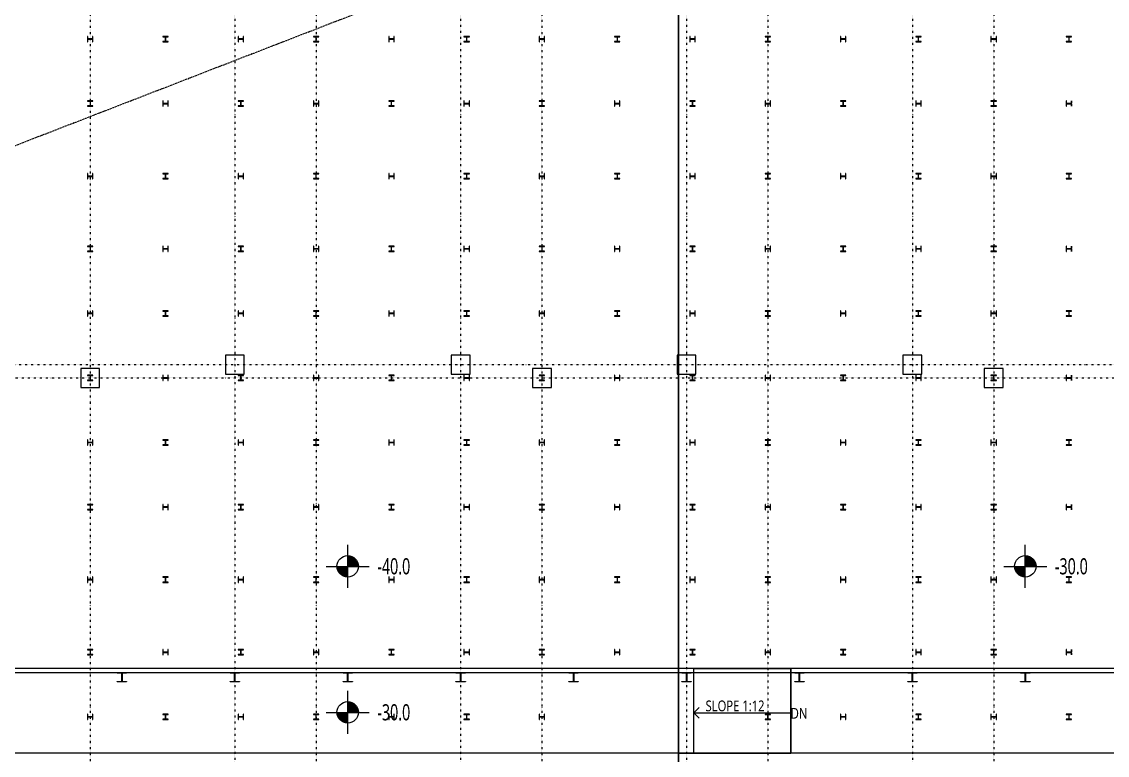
# Model space of a CAD drawing. Extents: x -168053 to 290600, y -560063 to 131745.
# Drawn here: x 65851 to 106225, y 15970 to 43245 of the extents above; entities that cross this region are included whole.
import ezdxf

# ---------------------------------------------------------------- set-up
doc = ezdxf.new("R2010")
doc.units = 0
doc.header["$LTSCALE"] = 250
for name, pattern in [('H12PL1$0$HIDDEN', [0.4, 0.3, -0.1]), ('H12PL1$0$JJP_三點線', [0.9, 0.3, -0.15, 0, -0.15, 0, -0.15, 0, -0.15]), ('H12PL25$0$JJP_三點線', [0.9, 0.3, -0.15, 0, -0.15, 0, -0.15, 0, -0.15])]:
    doc.linetypes.add(name, pattern=pattern)
for name, color, linetype in [('H12PL1$0$A-LABEL-HIGH.200K', 252, 'Continuous'), ('H12PL1$0$A-OBJE-2D', 252, 'Continuous'), ('H12PL1$0$A-OBJE-2D.200K', 252, 'Continuous'), ('H12PL1$0$A-WALL-IN.200K', 252, 'Continuous'), ('H12PL1$0$Hattch', 252, 'Continuous'), ('H12PL1$0$S-COL', 252, 'Continuous'), ('H12PL1$0$S-COL.200K', 252, 'Continuous'), ('H12PL1$0$S-FNDN', 252, 'Continuous'), ('H12PL1$0$S-GRID', 252, 'Continuous'), ('H12PL1$0$S-SLAB-SHOW.200K', 252, 'Continuous'), ('H12PL25$0$S-COL', 252, 'Continuous'), ('H12PL25$0$S-GRID', 252, 'Continuous')]:
    doc.layers.add(name, color=color, linetype=linetype)
doc.styles.add('H12PL1$0$Standard', font='', dxfattribs={"width": 0.8})
doc.styles.get('H12PL1$0$Standard').set_extended_font_data('Microsoft JhengHei')

# ---------------------------------------------------------------- blocks, each defined once
blk = doc.blocks.new('H12PL25')
at = {"layer": 'H12PL25$0$S-COL', "lineweight": 0, "flags": 128}
for points in [[(68500, 42700), (68488, 42700), (68488, 42617, -0.41421356), (68475, 42604), (68325, 42604, -0.41421356), (68312, 42617), (68312, 42700), (68300, 42700), (68300, 42500), (68312, 42500), (68312, 42583, -0.41421356), (68325, 42596), (68475, 42596, -0.41421356), (68488, 42583), (68488, 42500), (68500, 42500)], [(71300, 42500), (71300, 42512), (71217, 42512, -0.41421356), (71204, 42525), (71204, 42675, -0.41421356), (71217, 42688), (71300, 42688), (71300, 42700), (71100, 42700), (71100, 42688), (71183, 42688, -0.41421356), (71196, 42675), (71196, 42525, -0.41421356), (71183, 42512), (71100, 42512), (71100, 42500)], [(74100, 42700), (74088, 42700), (74088, 42617, -0.41421356), (74075, 42604), (73925, 42604, -0.41421356), (73912, 42617), (73912, 42700), (73900, 42700), (73900, 42500), (73912, 42500), (73912, 42583, -0.41421356), (73925, 42596), (74075, 42596, -0.41421356), (74088, 42583), (74088, 42500), (74100, 42500)], [(76900, 42500), (76900, 42512), (76817, 42512, -0.41421356), (76804, 42525), (76804, 42675, -0.41421356), (76817, 42688), (76900, 42688), (76900, 42700), (76700, 42700), (76700, 42688), (76783, 42688, -0.41421356), (76796, 42675), (76796, 42525, -0.41421356), (76783, 42512), (76700, 42512), (76700, 42500)], [(79700, 42700), (79688, 42700), (79688, 42617, -0.41421356), (79675, 42604), (79525, 42604, -0.41421356), (79512, 42617), (79512, 42700), (79500, 42700), (79500, 42500), (79512, 42500), (79512, 42583, -0.41421356), (79525, 42596), (79675, 42596, -0.41421356), (79688, 42583), (79688, 42500), (79700, 42500)], [(82500, 42500), (82500, 42512), (82417, 42512, -0.41421356), (82404, 42525), (82404, 42675, -0.41421356), (82417, 42688), (82500, 42688), (82500, 42700), (82300, 42700), (82300, 42688), (82383, 42688, -0.41421356), (82396, 42675), (82396, 42525, -0.41421356), (82383, 42512), (82300, 42512), (82300, 42500)], [(85300, 42700), (85288, 42700), (85288, 42617, -0.41421356), (85275, 42604), (85125, 42604, -0.41421356), (85112, 42617), (85112, 42700), (85100, 42700), (85100, 42500), (85112, 42500), (85112, 42583, -0.41421356), (85125, 42596), (85275, 42596, -0.41421356), (85288, 42583), (85288, 42500), (85300, 42500)], [(88100, 42500), (88100, 42512), (88017, 42512, -0.41421356), (88004, 42525), (88004, 42675, -0.41421356), (88017, 42688), (88100, 42688), (88100, 42700), (87900, 42700), (87900, 42688), (87983, 42688, -0.41421356), (87996, 42675), (87996, 42525, -0.41421356), (87983, 42512), (87900, 42512), (87900, 42500)], [(90900, 42700), (90888, 42700), (90888, 42617, -0.41421356), (90875, 42604), (90725, 42604, -0.41421356), (90712, 42617), (90712, 42700), (90700, 42700), (90700, 42500), (90712, 42500), (90712, 42583, -0.41421356), (90725, 42596), (90875, 42596, -0.41421356), (90888, 42583), (90888, 42500), (90900, 42500)], [(93700, 42500), (93700, 42512), (93617, 42512, -0.41421356), (93604, 42525), (93604, 42675, -0.41421356), (93617, 42688), (93700, 42688), (93700, 42700), (93500, 42700), (93500, 42688), (93583, 42688, -0.41421356), (93596, 42675), (93596, 42525, -0.41421356), (93583, 42512), (93500, 42512), (93500, 42500)], [(96500, 42700), (96488, 42700), (96488, 42617, -0.41421356), (96475, 42604), (96325, 42604, -0.41421356), (96312, 42617), (96312, 42700), (96300, 42700), (96300, 42500), (96312, 42500), (96312, 42583, -0.41421356), (96325, 42596), (96475, 42596, -0.41421356), (96488, 42583), (96488, 42500), (96500, 42500)], [(99300, 42500), (99300, 42512), (99217, 42512, -0.41421356), (99204, 42525), (99204, 42675, -0.41421356), (99217, 42688), (99300, 42688), (99300, 42700), (99100, 42700), (99100, 42688), (99183, 42688, -0.41421356), (99196, 42675), (99196, 42525, -0.41421356), (99183, 42512), (99100, 42512), (99100, 42500)], [(102100, 42700), (102088, 42700), (102088, 42617, -0.41421356), (102075, 42604), (101925, 42604, -0.41421356), (101912, 42617), (101912, 42700), (101900, 42700), (101900, 42500), (101912, 42500), (101912, 42583, -0.41421356), (101925, 42596), (102075, 42596, -0.41421356), (102088, 42583), (102088, 42500), (102100, 42500)], [(104900, 42500), (104900, 42512), (104817, 42512, -0.41421356), (104804, 42525), (104804, 42675, -0.41421356), (104817, 42688), (104900, 42688), (104900, 42700), (104700, 42700), (104700, 42688), (104783, 42688, -0.41421356), (104796, 42675), (104796, 42525, -0.41421356), (104783, 42512), (104700, 42512), (104700, 42500)], [(68500, 40100), (68500, 40112), (68417, 40112, -0.41421356), (68404, 40125), (68404, 40275, -0.41421356), (68417, 40288), (68500, 40288), (68500, 40300), (68300, 40300), (68300, 40288), (68383, 40288, -0.41421356), (68396, 40275), (68396, 40125, -0.41421356), (68383, 40112), (68300, 40112), (68300, 40100)], [(71300, 40300), (71288, 40300), (71288, 40217, -0.41421356), (71275, 40204), (71125, 40204, -0.41421356), (71112, 40217), (71112, 40300), (71100, 40300), (71100, 40100), (71112, 40100), (71112, 40183, -0.41421356), (71125, 40196), (71275, 40196, -0.41421356), (71288, 40183), (71288, 40100), (71300, 40100)], [(74100, 40100), (74100, 40112), (74017, 40112, -0.41421356), (74004, 40125), (74004, 40275, -0.41421356), (74017, 40288), (74100, 40288), (74100, 40300), (73900, 40300), (73900, 40288), (73983, 40288, -0.41421356), (73996, 40275), (73996, 40125, -0.41421356), (73983, 40112), (73900, 40112), (73900, 40100)], [(76900, 40300), (76888, 40300), (76888, 40217, -0.41421356), (76875, 40204), (76725, 40204, -0.41421356), (76712, 40217), (76712, 40300), (76700, 40300), (76700, 40100), (76712, 40100), (76712, 40183, -0.41421356), (76725, 40196), (76875, 40196, -0.41421356), (76888, 40183), (76888, 40100), (76900, 40100)], [(79700, 40100), (79700, 40112), (79617, 40112, -0.41421356), (79604, 40125), (79604, 40275, -0.41421356), (79617, 40288), (79700, 40288), (79700, 40300), (79500, 40300), (79500, 40288), (79583, 40288, -0.41421356), (79596, 40275), (79596, 40125, -0.41421356), (79583, 40112), (79500, 40112), (79500, 40100)], [(82500, 40300), (82488, 40300), (82488, 40217, -0.41421356), (82475, 40204), (82325, 40204, -0.41421356), (82312, 40217), (82312, 40300), (82300, 40300), (82300, 40100), (82312, 40100), (82312, 40183, -0.41421356), (82325, 40196), (82475, 40196, -0.41421356), (82488, 40183), (82488, 40100), (82500, 40100)], [(85300, 40100), (85300, 40112), (85217, 40112, -0.41421356), (85204, 40125), (85204, 40275, -0.41421356), (85217, 40288), (85300, 40288), (85300, 40300), (85100, 40300), (85100, 40288), (85183, 40288, -0.41421356), (85196, 40275), (85196, 40125, -0.41421356), (85183, 40112), (85100, 40112), (85100, 40100)], [(88100, 40300), (88088, 40300), (88088, 40217, -0.41421356), (88075, 40204), (87925, 40204, -0.41421356), (87912, 40217), (87912, 40300), (87900, 40300), (87900, 40100), (87912, 40100), (87912, 40183, -0.41421356), (87925, 40196), (88075, 40196, -0.41421356), (88088, 40183), (88088, 40100), (88100, 40100)], [(90900, 40100), (90900, 40112), (90817, 40112, -0.41421356), (90804, 40125), (90804, 40275, -0.41421356), (90817, 40288), (90900, 40288), (90900, 40300), (90700, 40300), (90700, 40288), (90783, 40288, -0.41421356), (90796, 40275), (90796, 40125, -0.41421356), (90783, 40112), (90700, 40112), (90700, 40100)], [(93700, 40300), (93688, 40300), (93688, 40217, -0.41421356), (93675, 40204), (93525, 40204, -0.41421356), (93512, 40217), (93512, 40300), (93500, 40300), (93500, 40100), (93512, 40100), (93512, 40183, -0.41421356), (93525, 40196), (93675, 40196, -0.41421356), (93688, 40183), (93688, 40100), (93700, 40100)], [(96500, 40100), (96500, 40112), (96417, 40112, -0.41421356), (96404, 40125), (96404, 40275, -0.41421356), (96417, 40288), (96500, 40288), (96500, 40300), (96300, 40300), (96300, 40288), (96383, 40288, -0.41421356), (96396, 40275), (96396, 40125, -0.41421356), (96383, 40112), (96300, 40112), (96300, 40100)], [(99300, 40300), (99288, 40300), (99288, 40217, -0.41421356), (99275, 40204), (99125, 40204, -0.41421356), (99112, 40217), (99112, 40300), (99100, 40300), (99100, 40100), (99112, 40100), (99112, 40183, -0.41421356), (99125, 40196), (99275, 40196, -0.41421356), (99288, 40183), (99288, 40100), (99300, 40100)], [(102100, 40100), (102100, 40112), (102017, 40112, -0.41421356), (102004, 40125), (102004, 40275, -0.41421356), (102017, 40288), (102100, 40288), (102100, 40300), (101900, 40300), (101900, 40288), (101983, 40288, -0.41421356), (101996, 40275), (101996, 40125, -0.41421356), (101983, 40112), (101900, 40112), (101900, 40100)], [(104900, 40300), (104888, 40300), (104888, 40217, -0.41421356), (104875, 40204), (104725, 40204, -0.41421356), (104712, 40217), (104712, 40300), (104700, 40300), (104700, 40100), (104712, 40100), (104712, 40183, -0.41421356), (104725, 40196), (104875, 40196, -0.41421356), (104888, 40183), (104888, 40100), (104900, 40100)], [(68500, 37600), (68488, 37600), (68488, 37517, -0.41421356), (68475, 37504), (68325, 37504, -0.41421356), (68312, 37517), (68312, 37600), (68300, 37600), (68300, 37400), (68312, 37400), (68312, 37483, -0.41421356), (68325, 37496), (68475, 37496, -0.41421356), (68488, 37483), (68488, 37400), (68500, 37400)], [(71300, 37400), (71300, 37412), (71217, 37412, -0.41421356), (71204, 37425), (71204, 37575, -0.41421356), (71217, 37588), (71300, 37588), (71300, 37600), (71100, 37600), (71100, 37588), (71183, 37588, -0.41421356), (71196, 37575), (71196, 37425, -0.41421356), (71183, 37412), (71100, 37412), (71100, 37400)], [(74100, 37600), (74088, 37600), (74088, 37517, -0.41421356), (74075, 37504), (73925, 37504, -0.41421356), (73912, 37517), (73912, 37600), (73900, 37600), (73900, 37400), (73912, 37400), (73912, 37483, -0.41421356), (73925, 37496), (74075, 37496, -0.41421356), (74088, 37483), (74088, 37400), (74100, 37400)], [(76900, 37400), (76900, 37412), (76817, 37412, -0.41421356), (76804, 37425), (76804, 37575, -0.41421356), (76817, 37588), (76900, 37588), (76900, 37600), (76700, 37600), (76700, 37588), (76783, 37588, -0.41421356), (76796, 37575), (76796, 37425, -0.41421356), (76783, 37412), (76700, 37412), (76700, 37400)], [(79700, 37600), (79688, 37600), (79688, 37517, -0.41421356), (79675, 37504), (79525, 37504, -0.41421356), (79512, 37517), (79512, 37600), (79500, 37600), (79500, 37400), (79512, 37400), (79512, 37483, -0.41421356), (79525, 37496), (79675, 37496, -0.41421356), (79688, 37483), (79688, 37400), (79700, 37400)], [(82500, 37400), (82500, 37412), (82417, 37412, -0.41421356), (82404, 37425), (82404, 37575, -0.41421356), (82417, 37588), (82500, 37588), (82500, 37600), (82300, 37600), (82300, 37588), (82383, 37588, -0.41421356), (82396, 37575), (82396, 37425, -0.41421356), (82383, 37412), (82300, 37412), (82300, 37400)], [(85300, 37600), (85288, 37600), (85288, 37517, -0.41421356), (85275, 37504), (85125, 37504, -0.41421356), (85112, 37517), (85112, 37600), (85100, 37600), (85100, 37400), (85112, 37400), (85112, 37483, -0.41421356), (85125, 37496), (85275, 37496, -0.41421356), (85288, 37483), (85288, 37400), (85300, 37400)], [(88100, 37400), (88100, 37412), (88017, 37412, -0.41421356), (88004, 37425), (88004, 37575, -0.41421356), (88017, 37588), (88100, 37588), (88100, 37600), (87900, 37600), (87900, 37588), (87983, 37588, -0.41421356), (87996, 37575), (87996, 37425, -0.41421356), (87983, 37412), (87900, 37412), (87900, 37400)], [(90900, 37600), (90888, 37600), (90888, 37517, -0.41421356), (90875, 37504), (90725, 37504, -0.41421356), (90712, 37517), (90712, 37600), (90700, 37600), (90700, 37400), (90712, 37400), (90712, 37483, -0.41421356), (90725, 37496), (90875, 37496, -0.41421356), (90888, 37483), (90888, 37400), (90900, 37400)], [(93700, 37400), (93700, 37412), (93617, 37412, -0.41421356), (93604, 37425), (93604, 37575, -0.41421356), (93617, 37588), (93700, 37588), (93700, 37600), (93500, 37600), (93500, 37588), (93583, 37588, -0.41421356), (93596, 37575), (93596, 37425, -0.41421356), (93583, 37412), (93500, 37412), (93500, 37400)], [(96500, 37600), (96488, 37600), (96488, 37517, -0.41421356), (96475, 37504), (96325, 37504, -0.41421356), (96312, 37517), (96312, 37600), (96300, 37600), (96300, 37400), (96312, 37400), (96312, 37483, -0.41421356), (96325, 37496), (96475, 37496, -0.41421356), (96488, 37483), (96488, 37400), (96500, 37400)], [(99300, 37400), (99300, 37412), (99217, 37412, -0.41421356), (99204, 37425), (99204, 37575, -0.41421356), (99217, 37588), (99300, 37588), (99300, 37600), (99100, 37600), (99100, 37588), (99183, 37588, -0.41421356), (99196, 37575), (99196, 37425, -0.41421356), (99183, 37412), (99100, 37412), (99100, 37400)], [(102100, 37600), (102088, 37600), (102088, 37517, -0.41421356), (102075, 37504), (101925, 37504, -0.41421356), (101912, 37517), (101912, 37600), (101900, 37600), (101900, 37400), (101912, 37400), (101912, 37483, -0.41421356), (101925, 37496), (102075, 37496, -0.41421356), (102088, 37483), (102088, 37400), (102100, 37400)], [(104900, 37400), (104900, 37412), (104817, 37412, -0.41421356), (104804, 37425), (104804, 37575, -0.41421356), (104817, 37588), (104900, 37588), (104900, 37600), (104700, 37600), (104700, 37588), (104783, 37588, -0.41421356), (104796, 37575), (104796, 37425, -0.41421356), (104783, 37412), (104700, 37412), (104700, 37400)], [(68500, 34700), (68500, 34712), (68417, 34712, -0.41421356), (68404, 34725), (68404, 34875, -0.41421356), (68417, 34888), (68500, 34888), (68500, 34900), (68300, 34900), (68300, 34888), (68383, 34888, -0.41421356), (68396, 34875), (68396, 34725, -0.41421356), (68383, 34712), (68300, 34712), (68300, 34700)], [(71300, 34900), (71288, 34900), (71288, 34817, -0.41421356), (71275, 34804), (71125, 34804, -0.41421356), (71112, 34817), (71112, 34900), (71100, 34900), (71100, 34700), (71112, 34700), (71112, 34783, -0.41421356), (71125, 34796), (71275, 34796, -0.41421356), (71288, 34783), (71288, 34700), (71300, 34700)], [(74100, 34700), (74100, 34712), (74017, 34712, -0.41421356), (74004, 34725), (74004, 34875, -0.41421356), (74017, 34888), (74100, 34888), (74100, 34900), (73900, 34900), (73900, 34888), (73983, 34888, -0.41421356), (73996, 34875), (73996, 34725, -0.41421356), (73983, 34712), (73900, 34712), (73900, 34700)], [(76900, 34900), (76888, 34900), (76888, 34817, -0.41421356), (76875, 34804), (76725, 34804, -0.41421356), (76712, 34817), (76712, 34900), (76700, 34900), (76700, 34700), (76712, 34700), (76712, 34783, -0.41421356), (76725, 34796), (76875, 34796, -0.41421356), (76888, 34783), (76888, 34700), (76900, 34700)], [(79700, 34700), (79700, 34712), (79617, 34712, -0.41421356), (79604, 34725), (79604, 34875, -0.41421356), (79617, 34888), (79700, 34888), (79700, 34900), (79500, 34900), (79500, 34888), (79583, 34888, -0.41421356), (79596, 34875), (79596, 34725, -0.41421356), (79583, 34712), (79500, 34712), (79500, 34700)], [(82500, 34900), (82488, 34900), (82488, 34817, -0.41421356), (82475, 34804), (82325, 34804, -0.41421356), (82312, 34817), (82312, 34900), (82300, 34900), (82300, 34700), (82312, 34700), (82312, 34783, -0.41421356), (82325, 34796), (82475, 34796, -0.41421356), (82488, 34783), (82488, 34700), (82500, 34700)], [(85300, 34700), (85300, 34712), (85217, 34712, -0.41421356), (85204, 34725), (85204, 34875, -0.41421356), (85217, 34888), (85300, 34888), (85300, 34900), (85100, 34900), (85100, 34888), (85183, 34888, -0.41421356), (85196, 34875), (85196, 34725, -0.41421356), (85183, 34712), (85100, 34712), (85100, 34700)], [(88100, 34900), (88088, 34900), (88088, 34817, -0.41421356), (88075, 34804), (87925, 34804, -0.41421356), (87912, 34817), (87912, 34900), (87900, 34900), (87900, 34700), (87912, 34700), (87912, 34783, -0.41421356), (87925, 34796), (88075, 34796, -0.41421356), (88088, 34783), (88088, 34700), (88100, 34700)], [(90900, 34700), (90900, 34712), (90817, 34712, -0.41421356), (90804, 34725), (90804, 34875, -0.41421356), (90817, 34888), (90900, 34888), (90900, 34900), (90700, 34900), (90700, 34888), (90783, 34888, -0.41421356), (90796, 34875), (90796, 34725, -0.41421356), (90783, 34712), (90700, 34712), (90700, 34700)], [(93700, 34900), (93688, 34900), (93688, 34817, -0.41421356), (93675, 34804), (93525, 34804, -0.41421356), (93512, 34817), (93512, 34900), (93500, 34900), (93500, 34700), (93512, 34700), (93512, 34783, -0.41421356), (93525, 34796), (93675, 34796, -0.41421356), (93688, 34783), (93688, 34700), (93700, 34700)], [(96500, 34700), (96500, 34712), (96417, 34712, -0.41421356), (96404, 34725), (96404, 34875, -0.41421356), (96417, 34888), (96500, 34888), (96500, 34900), (96300, 34900), (96300, 34888), (96383, 34888, -0.41421356), (96396, 34875), (96396, 34725, -0.41421356), (96383, 34712), (96300, 34712), (96300, 34700)], [(99300, 34900), (99288, 34900), (99288, 34817, -0.41421356), (99275, 34804), (99125, 34804, -0.41421356), (99112, 34817), (99112, 34900), (99100, 34900), (99100, 34700), (99112, 34700), (99112, 34783, -0.41421356), (99125, 34796), (99275, 34796, -0.41421356), (99288, 34783), (99288, 34700), (99300, 34700)], [(102100, 34700), (102100, 34712), (102017, 34712, -0.41421356), (102004, 34725), (102004, 34875, -0.41421356), (102017, 34888), (102100, 34888), (102100, 34900), (101900, 34900), (101900, 34888), (101983, 34888, -0.41421356), (101996, 34875), (101996, 34725, -0.41421356), (101983, 34712), (101900, 34712), (101900, 34700)], [(104900, 34900), (104888, 34900), (104888, 34817, -0.41421356), (104875, 34804), (104725, 34804, -0.41421356), (104712, 34817), (104712, 34900), (104700, 34900), (104700, 34700), (104712, 34700), (104712, 34783, -0.41421356), (104725, 34796), (104875, 34796, -0.41421356), (104888, 34783), (104888, 34700), (104900, 34700)], [(68500, 32500), (68488, 32500), (68488, 32417, -0.41421356), (68475, 32404), (68325, 32404, -0.41421356), (68312, 32417), (68312, 32500), (68300, 32500), (68300, 32300), (68312, 32300), (68312, 32383, -0.41421356), (68325, 32396), (68475, 32396, -0.41421356), (68488, 32383), (68488, 32300), (68500, 32300)], [(71300, 32300), (71300, 32312), (71217, 32312, -0.41421356), (71204, 32325), (71204, 32475, -0.41421356), (71217, 32488), (71300, 32488), (71300, 32500), (71100, 32500), (71100, 32488), (71183, 32488, -0.41421356), (71196, 32475), (71196, 32325, -0.41421356), (71183, 32312), (71100, 32312), (71100, 32300)], [(74100, 32500), (74088, 32500), (74088, 32417, -0.41421356), (74075, 32404), (73925, 32404, -0.41421356), (73912, 32417), (73912, 32500), (73900, 32500), (73900, 32300), (73912, 32300), (73912, 32383, -0.41421356), (73925, 32396), (74075, 32396, -0.41421356), (74088, 32383), (74088, 32300), (74100, 32300)], [(76900, 32300), (76900, 32312), (76817, 32312, -0.41421356), (76804, 32325), (76804, 32475, -0.41421356), (76817, 32488), (76900, 32488), (76900, 32500), (76700, 32500), (76700, 32488), (76783, 32488, -0.41421356), (76796, 32475), (76796, 32325, -0.41421356), (76783, 32312), (76700, 32312), (76700, 32300)], [(79700, 32500), (79688, 32500), (79688, 32417, -0.41421356), (79675, 32404), (79525, 32404, -0.41421356), (79512, 32417), (79512, 32500), (79500, 32500), (79500, 32300), (79512, 32300), (79512, 32383, -0.41421356), (79525, 32396), (79675, 32396, -0.41421356), (79688, 32383), (79688, 32300), (79700, 32300)], [(82500, 32300), (82500, 32312), (82417, 32312, -0.41421356), (82404, 32325), (82404, 32475, -0.41421356), (82417, 32488), (82500, 32488), (82500, 32500), (82300, 32500), (82300, 32488), (82383, 32488, -0.41421356), (82396, 32475), (82396, 32325, -0.41421356), (82383, 32312), (82300, 32312), (82300, 32300)], [(85300, 32500), (85288, 32500), (85288, 32417, -0.41421356), (85275, 32404), (85125, 32404, -0.41421356), (85112, 32417), (85112, 32500), (85100, 32500), (85100, 32300), (85112, 32300), (85112, 32383, -0.41421356), (85125, 32396), (85275, 32396, -0.41421356), (85288, 32383), (85288, 32300), (85300, 32300)], [(88100, 32300), (88100, 32312), (88017, 32312, -0.41421356), (88004, 32325), (88004, 32475, -0.41421356), (88017, 32488), (88100, 32488), (88100, 32500), (87900, 32500), (87900, 32488), (87983, 32488, -0.41421356), (87996, 32475), (87996, 32325, -0.41421356), (87983, 32312), (87900, 32312), (87900, 32300)], [(90900, 32500), (90888, 32500), (90888, 32417, -0.41421356), (90875, 32404), (90725, 32404, -0.41421356), (90712, 32417), (90712, 32500), (90700, 32500), (90700, 32300), (90712, 32300), (90712, 32383, -0.41421356), (90725, 32396), (90875, 32396, -0.41421356), (90888, 32383), (90888, 32300), (90900, 32300)], [(93700, 32300), (93700, 32312), (93617, 32312, -0.41421356), (93604, 32325), (93604, 32475, -0.41421356), (93617, 32488), (93700, 32488), (93700, 32500), (93500, 32500), (93500, 32488), (93583, 32488, -0.41421356), (93596, 32475), (93596, 32325, -0.41421356), (93583, 32312), (93500, 32312), (93500, 32300)], [(96500, 32500), (96488, 32500), (96488, 32417, -0.41421356), (96475, 32404), (96325, 32404, -0.41421356), (96312, 32417), (96312, 32500), (96300, 32500), (96300, 32300), (96312, 32300), (96312, 32383, -0.41421356), (96325, 32396), (96475, 32396, -0.41421356), (96488, 32383), (96488, 32300), (96500, 32300)], [(99300, 32300), (99300, 32312), (99217, 32312, -0.41421356), (99204, 32325), (99204, 32475, -0.41421356), (99217, 32488), (99300, 32488), (99300, 32500), (99100, 32500), (99100, 32488), (99183, 32488, -0.41421356), (99196, 32475), (99196, 32325, -0.41421356), (99183, 32312), (99100, 32312), (99100, 32300)], [(102100, 32500), (102088, 32500), (102088, 32417, -0.41421356), (102075, 32404), (101925, 32404, -0.41421356), (101912, 32417), (101912, 32500), (101900, 32500), (101900, 32300), (101912, 32300), (101912, 32383, -0.41421356), (101925, 32396), (102075, 32396, -0.41421356), (102088, 32383), (102088, 32300), (102100, 32300)], [(104900, 32300), (104900, 32312), (104817, 32312, -0.41421356), (104804, 32325), (104804, 32475, -0.41421356), (104817, 32488), (104900, 32488), (104900, 32500), (104700, 32500), (104700, 32488), (104783, 32488, -0.41421356), (104796, 32475), (104796, 32325, -0.41421356), (104783, 32312), (104700, 32312), (104700, 32300)], [(68500, 29900), (68500, 29912), (68417, 29912, -0.41421356), (68404, 29925), (68404, 30075, -0.41421356), (68417, 30088), (68500, 30088), (68500, 30100), (68300, 30100), (68300, 30088), (68383, 30088, -0.41421356), (68396, 30075), (68396, 29925, -0.41421356), (68383, 29912), (68300, 29912), (68300, 29900)], [(71300, 30100), (71288, 30100), (71288, 30017, -0.41421356), (71275, 30004), (71125, 30004, -0.41421356), (71112, 30017), (71112, 30100), (71100, 30100), (71100, 29900), (71112, 29900), (71112, 29983, -0.41421356), (71125, 29996), (71275, 29996, -0.41421356), (71288, 29983), (71288, 29900), (71300, 29900)], [(74100, 29900), (74100, 29912), (74017, 29912, -0.41421356), (74004, 29925), (74004, 30075, -0.41421356), (74017, 30088), (74100, 30088), (74100, 30100), (73900, 30100), (73900, 30088), (73983, 30088, -0.41421356), (73996, 30075), (73996, 29925, -0.41421356), (73983, 29912), (73900, 29912), (73900, 29900)], [(76900, 30100), (76888, 30100), (76888, 30017, -0.41421356), (76875, 30004), (76725, 30004, -0.41421356), (76712, 30017), (76712, 30100), (76700, 30100), (76700, 29900), (76712, 29900), (76712, 29983, -0.41421356), (76725, 29996), (76875, 29996, -0.41421356), (76888, 29983), (76888, 29900), (76900, 29900)], [(79700, 29900), (79700, 29912), (79617, 29912, -0.41421356), (79604, 29925), (79604, 30075, -0.41421356), (79617, 30088), (79700, 30088), (79700, 30100), (79500, 30100), (79500, 30088), (79583, 30088, -0.41421356), (79596, 30075), (79596, 29925, -0.41421356), (79583, 29912), (79500, 29912), (79500, 29900)], [(82500, 30100), (82488, 30100), (82488, 30017, -0.41421356), (82475, 30004), (82325, 30004, -0.41421356), (82312, 30017), (82312, 30100), (82300, 30100), (82300, 29900), (82312, 29900), (82312, 29983, -0.41421356), (82325, 29996), (82475, 29996, -0.41421356), (82488, 29983), (82488, 29900), (82500, 29900)], [(85300, 29900), (85300, 29912), (85217, 29912, -0.41421356), (85204, 29925), (85204, 30075, -0.41421356), (85217, 30088), (85300, 30088), (85300, 30100), (85100, 30100), (85100, 30088), (85183, 30088, -0.41421356), (85196, 30075), (85196, 29925, -0.41421356), (85183, 29912), (85100, 29912), (85100, 29900)], [(88100, 30100), (88088, 30100), (88088, 30017, -0.41421356), (88075, 30004), (87925, 30004, -0.41421356), (87912, 30017), (87912, 30100), (87900, 30100), (87900, 29900), (87912, 29900), (87912, 29983, -0.41421356), (87925, 29996), (88075, 29996, -0.41421356), (88088, 29983), (88088, 29900), (88100, 29900)], [(90900, 29900), (90900, 29912), (90817, 29912, -0.41421356), (90804, 29925), (90804, 30075, -0.41421356), (90817, 30088), (90900, 30088), (90900, 30100), (90700, 30100), (90700, 30088), (90783, 30088, -0.41421356), (90796, 30075), (90796, 29925, -0.41421356), (90783, 29912), (90700, 29912), (90700, 29900)], [(93700, 30100), (93688, 30100), (93688, 30017, -0.41421356), (93675, 30004), (93525, 30004, -0.41421356), (93512, 30017), (93512, 30100), (93500, 30100), (93500, 29900), (93512, 29900), (93512, 29983, -0.41421356), (93525, 29996), (93675, 29996, -0.41421356), (93688, 29983), (93688, 29900), (93700, 29900)], [(96500, 29900), (96500, 29912), (96417, 29912, -0.41421356), (96404, 29925), (96404, 30075, -0.41421356), (96417, 30088), (96500, 30088), (96500, 30100), (96300, 30100), (96300, 30088), (96383, 30088, -0.41421356), (96396, 30075), (96396, 29925, -0.41421356), (96383, 29912), (96300, 29912), (96300, 29900)], [(99300, 30100), (99288, 30100), (99288, 30017, -0.41421356), (99275, 30004), (99125, 30004, -0.41421356), (99112, 30017), (99112, 30100), (99100, 30100), (99100, 29900), (99112, 29900), (99112, 29983, -0.41421356), (99125, 29996), (99275, 29996, -0.41421356), (99288, 29983), (99288, 29900), (99300, 29900)], [(102100, 29900), (102100, 29912), (102017, 29912, -0.41421356), (102004, 29925), (102004, 30075, -0.41421356), (102017, 30088), (102100, 30088), (102100, 30100), (101900, 30100), (101900, 30088), (101983, 30088, -0.41421356), (101996, 30075), (101996, 29925, -0.41421356), (101983, 29912), (101900, 29912), (101900, 29900)], [(104900, 30100), (104888, 30100), (104888, 30017, -0.41421356), (104875, 30004), (104725, 30004, -0.41421356), (104712, 30017), (104712, 30100), (104700, 30100), (104700, 29900), (104712, 29900), (104712, 29983, -0.41421356), (104725, 29996), (104875, 29996, -0.41421356), (104888, 29983), (104888, 29900), (104900, 29900)], [(68500, 27700), (68488, 27700), (68488, 27617, -0.41421356), (68475, 27604), (68325, 27604, -0.41421356), (68312, 27617), (68312, 27700), (68300, 27700), (68300, 27500), (68312, 27500), (68312, 27583, -0.41421356), (68325, 27596), (68475, 27596, -0.41421356), (68488, 27583), (68488, 27500), (68500, 27500)], [(71300, 27500), (71300, 27512), (71217, 27512, -0.41421356), (71204, 27525), (71204, 27675, -0.41421356), (71217, 27688), (71300, 27688), (71300, 27700), (71100, 27700), (71100, 27688), (71183, 27688, -0.41421356), (71196, 27675), (71196, 27525, -0.41421356), (71183, 27512), (71100, 27512), (71100, 27500)], [(74100, 27700), (74088, 27700), (74088, 27617, -0.41421356), (74075, 27604), (73925, 27604, -0.41421356), (73912, 27617), (73912, 27700), (73900, 27700), (73900, 27500), (73912, 27500), (73912, 27583, -0.41421356), (73925, 27596), (74075, 27596, -0.41421356), (74088, 27583), (74088, 27500), (74100, 27500)], [(76900, 27500), (76900, 27512), (76817, 27512, -0.41421356), (76804, 27525), (76804, 27675, -0.41421356), (76817, 27688), (76900, 27688), (76900, 27700), (76700, 27700), (76700, 27688), (76783, 27688, -0.41421356), (76796, 27675), (76796, 27525, -0.41421356), (76783, 27512), (76700, 27512), (76700, 27500)], [(79700, 27700), (79688, 27700), (79688, 27617, -0.41421356), (79675, 27604), (79525, 27604, -0.41421356), (79512, 27617), (79512, 27700), (79500, 27700), (79500, 27500), (79512, 27500), (79512, 27583, -0.41421356), (79525, 27596), (79675, 27596, -0.41421356), (79688, 27583), (79688, 27500), (79700, 27500)], [(82500, 27500), (82500, 27512), (82417, 27512, -0.41421356), (82404, 27525), (82404, 27675, -0.41421356), (82417, 27688), (82500, 27688), (82500, 27700), (82300, 27700), (82300, 27688), (82383, 27688, -0.41421356), (82396, 27675), (82396, 27525, -0.41421356), (82383, 27512), (82300, 27512), (82300, 27500)], [(85300, 27700), (85288, 27700), (85288, 27617, -0.41421356), (85275, 27604), (85125, 27604, -0.41421356), (85112, 27617), (85112, 27700), (85100, 27700), (85100, 27500), (85112, 27500), (85112, 27583, -0.41421356), (85125, 27596), (85275, 27596, -0.41421356), (85288, 27583), (85288, 27500), (85300, 27500)], [(88100, 27500), (88100, 27512), (88017, 27512, -0.41421356), (88004, 27525), (88004, 27675, -0.41421356), (88017, 27688), (88100, 27688), (88100, 27700), (87900, 27700), (87900, 27688), (87983, 27688, -0.41421356), (87996, 27675), (87996, 27525, -0.41421356), (87983, 27512), (87900, 27512), (87900, 27500)], [(90900, 27700), (90888, 27700), (90888, 27617, -0.41421356), (90875, 27604), (90725, 27604, -0.41421356), (90712, 27617), (90712, 27700), (90700, 27700), (90700, 27500), (90712, 27500), (90712, 27583, -0.41421356), (90725, 27596), (90875, 27596, -0.41421356), (90888, 27583), (90888, 27500), (90900, 27500)], [(93700, 27500), (93700, 27512), (93617, 27512, -0.41421356), (93604, 27525), (93604, 27675, -0.41421356), (93617, 27688), (93700, 27688), (93700, 27700), (93500, 27700), (93500, 27688), (93583, 27688, -0.41421356), (93596, 27675), (93596, 27525, -0.41421356), (93583, 27512), (93500, 27512), (93500, 27500)], [(96500, 27700), (96488, 27700), (96488, 27617, -0.41421356), (96475, 27604), (96325, 27604, -0.41421356), (96312, 27617), (96312, 27700), (96300, 27700), (96300, 27500), (96312, 27500), (96312, 27583, -0.41421356), (96325, 27596), (96475, 27596, -0.41421356), (96488, 27583), (96488, 27500), (96500, 27500)], [(99300, 27500), (99300, 27512), (99217, 27512, -0.41421356), (99204, 27525), (99204, 27675, -0.41421356), (99217, 27688), (99300, 27688), (99300, 27700), (99100, 27700), (99100, 27688), (99183, 27688, -0.41421356), (99196, 27675), (99196, 27525, -0.41421356), (99183, 27512), (99100, 27512), (99100, 27500)], [(102100, 27700), (102088, 27700), (102088, 27617, -0.41421356), (102075, 27604), (101925, 27604, -0.41421356), (101912, 27617), (101912, 27700), (101900, 27700), (101900, 27500), (101912, 27500), (101912, 27583, -0.41421356), (101925, 27596), (102075, 27596, -0.41421356), (102088, 27583), (102088, 27500), (102100, 27500)], [(104900, 27500), (104900, 27512), (104817, 27512, -0.41421356), (104804, 27525), (104804, 27675, -0.41421356), (104817, 27688), (104900, 27688), (104900, 27700), (104700, 27700), (104700, 27688), (104783, 27688, -0.41421356), (104796, 27675), (104796, 27525, -0.41421356), (104783, 27512), (104700, 27512), (104700, 27500)], [(68500, 25100), (68500, 25112), (68417, 25112, -0.41421356), (68404, 25125), (68404, 25275, -0.41421356), (68417, 25288), (68500, 25288), (68500, 25300), (68300, 25300), (68300, 25288), (68383, 25288, -0.41421356), (68396, 25275), (68396, 25125, -0.41421356), (68383, 25112), (68300, 25112), (68300, 25100)], [(71300, 25300), (71288, 25300), (71288, 25217, -0.41421356), (71275, 25204), (71125, 25204, -0.41421356), (71112, 25217), (71112, 25300), (71100, 25300), (71100, 25100), (71112, 25100), (71112, 25183, -0.41421356), (71125, 25196), (71275, 25196, -0.41421356), (71288, 25183), (71288, 25100), (71300, 25100)], [(74100, 25100), (74100, 25112), (74017, 25112, -0.41421356), (74004, 25125), (74004, 25275, -0.41421356), (74017, 25288), (74100, 25288), (74100, 25300), (73900, 25300), (73900, 25288), (73983, 25288, -0.41421356), (73996, 25275), (73996, 25125, -0.41421356), (73983, 25112), (73900, 25112), (73900, 25100)], [(76900, 25300), (76888, 25300), (76888, 25217, -0.41421356), (76875, 25204), (76725, 25204, -0.41421356), (76712, 25217), (76712, 25300), (76700, 25300), (76700, 25100), (76712, 25100), (76712, 25183, -0.41421356), (76725, 25196), (76875, 25196, -0.41421356), (76888, 25183), (76888, 25100), (76900, 25100)], [(79700, 25100), (79700, 25112), (79617, 25112, -0.41421356), (79604, 25125), (79604, 25275, -0.41421356), (79617, 25288), (79700, 25288), (79700, 25300), (79500, 25300), (79500, 25288), (79583, 25288, -0.41421356), (79596, 25275), (79596, 25125, -0.41421356), (79583, 25112), (79500, 25112), (79500, 25100)], [(82500, 25300), (82488, 25300), (82488, 25217, -0.41421356), (82475, 25204), (82325, 25204, -0.41421356), (82312, 25217), (82312, 25300), (82300, 25300), (82300, 25100), (82312, 25100), (82312, 25183, -0.41421356), (82325, 25196), (82475, 25196, -0.41421356), (82488, 25183), (82488, 25100), (82500, 25100)], [(85300, 25100), (85300, 25112), (85217, 25112, -0.41421356), (85204, 25125), (85204, 25275, -0.41421356), (85217, 25288), (85300, 25288), (85300, 25300), (85100, 25300), (85100, 25288), (85183, 25288, -0.41421356), (85196, 25275), (85196, 25125, -0.41421356), (85183, 25112), (85100, 25112), (85100, 25100)], [(88100, 25300), (88088, 25300), (88088, 25217, -0.41421356), (88075, 25204), (87925, 25204, -0.41421356), (87912, 25217), (87912, 25300), (87900, 25300), (87900, 25100), (87912, 25100), (87912, 25183, -0.41421356), (87925, 25196), (88075, 25196, -0.41421356), (88088, 25183), (88088, 25100), (88100, 25100)], [(90900, 25100), (90900, 25112), (90817, 25112, -0.41421356), (90804, 25125), (90804, 25275, -0.41421356), (90817, 25288), (90900, 25288), (90900, 25300), (90700, 25300), (90700, 25288), (90783, 25288, -0.41421356), (90796, 25275), (90796, 25125, -0.41421356), (90783, 25112), (90700, 25112), (90700, 25100)], [(93700, 25300), (93688, 25300), (93688, 25217, -0.41421356), (93675, 25204), (93525, 25204, -0.41421356), (93512, 25217), (93512, 25300), (93500, 25300), (93500, 25100), (93512, 25100), (93512, 25183, -0.41421356), (93525, 25196), (93675, 25196, -0.41421356), (93688, 25183), (93688, 25100), (93700, 25100)], [(96500, 25100), (96500, 25112), (96417, 25112, -0.41421356), (96404, 25125), (96404, 25275, -0.41421356), (96417, 25288), (96500, 25288), (96500, 25300), (96300, 25300), (96300, 25288), (96383, 25288, -0.41421356), (96396, 25275), (96396, 25125, -0.41421356), (96383, 25112), (96300, 25112), (96300, 25100)], [(99300, 25300), (99288, 25300), (99288, 25217, -0.41421356), (99275, 25204), (99125, 25204, -0.41421356), (99112, 25217), (99112, 25300), (99100, 25300), (99100, 25100), (99112, 25100), (99112, 25183, -0.41421356), (99125, 25196), (99275, 25196, -0.41421356), (99288, 25183), (99288, 25100), (99300, 25100)], [(102100, 25100), (102100, 25112), (102017, 25112, -0.41421356), (102004, 25125), (102004, 25275, -0.41421356), (102017, 25288), (102100, 25288), (102100, 25300), (101900, 25300), (101900, 25288), (101983, 25288, -0.41421356), (101996, 25275), (101996, 25125, -0.41421356), (101983, 25112), (101900, 25112), (101900, 25100)], [(104900, 25300), (104888, 25300), (104888, 25217, -0.41421356), (104875, 25204), (104725, 25204, -0.41421356), (104712, 25217), (104712, 25300), (104700, 25300), (104700, 25100), (104712, 25100), (104712, 25183, -0.41421356), (104725, 25196), (104875, 25196, -0.41421356), (104888, 25183), (104888, 25100), (104900, 25100)], [(68500, 22600), (68488, 22600), (68488, 22517, -0.41421356), (68475, 22504), (68325, 22504, -0.41421356), (68312, 22517), (68312, 22600), (68300, 22600), (68300, 22400), (68312, 22400), (68312, 22483, -0.41421356), (68325, 22496), (68475, 22496, -0.41421356), (68488, 22483), (68488, 22400), (68500, 22400)], [(71300, 22400), (71300, 22412), (71217, 22412, -0.41421356), (71204, 22425), (71204, 22575, -0.41421356), (71217, 22588), (71300, 22588), (71300, 22600), (71100, 22600), (71100, 22588), (71183, 22588, -0.41421356), (71196, 22575), (71196, 22425, -0.41421356), (71183, 22412), (71100, 22412), (71100, 22400)], [(74100, 22600), (74088, 22600), (74088, 22517, -0.41421356), (74075, 22504), (73925, 22504, -0.41421356), (73912, 22517), (73912, 22600), (73900, 22600), (73900, 22400), (73912, 22400), (73912, 22483, -0.41421356), (73925, 22496), (74075, 22496, -0.41421356), (74088, 22483), (74088, 22400), (74100, 22400)], [(76900, 22400), (76900, 22412), (76817, 22412, -0.41421356), (76804, 22425), (76804, 22575, -0.41421356), (76817, 22588), (76900, 22588), (76900, 22600), (76700, 22600), (76700, 22588), (76783, 22588, -0.41421356), (76796, 22575), (76796, 22425, -0.41421356), (76783, 22412), (76700, 22412), (76700, 22400)], [(79700, 22600), (79688, 22600), (79688, 22517, -0.41421356), (79675, 22504), (79525, 22504, -0.41421356), (79512, 22517), (79512, 22600), (79500, 22600), (79500, 22400), (79512, 22400), (79512, 22483, -0.41421356), (79525, 22496), (79675, 22496, -0.41421356), (79688, 22483), (79688, 22400), (79700, 22400)], [(82500, 22400), (82500, 22412), (82417, 22412, -0.41421356), (82404, 22425), (82404, 22575, -0.41421356), (82417, 22588), (82500, 22588), (82500, 22600), (82300, 22600), (82300, 22588), (82383, 22588, -0.41421356), (82396, 22575), (82396, 22425, -0.41421356), (82383, 22412), (82300, 22412), (82300, 22400)], [(85300, 22600), (85288, 22600), (85288, 22517, -0.41421356), (85275, 22504), (85125, 22504, -0.41421356), (85112, 22517), (85112, 22600), (85100, 22600), (85100, 22400), (85112, 22400), (85112, 22483, -0.41421356), (85125, 22496), (85275, 22496, -0.41421356), (85288, 22483), (85288, 22400), (85300, 22400)], [(88100, 22400), (88100, 22412), (88017, 22412, -0.41421356), (88004, 22425), (88004, 22575, -0.41421356), (88017, 22588), (88100, 22588), (88100, 22600), (87900, 22600), (87900, 22588), (87983, 22588, -0.41421356), (87996, 22575), (87996, 22425, -0.41421356), (87983, 22412), (87900, 22412), (87900, 22400)], [(90900, 22600), (90888, 22600), (90888, 22517, -0.41421356), (90875, 22504), (90725, 22504, -0.41421356), (90712, 22517), (90712, 22600), (90700, 22600), (90700, 22400), (90712, 22400), (90712, 22483, -0.41421356), (90725, 22496), (90875, 22496, -0.41421356), (90888, 22483), (90888, 22400), (90900, 22400)], [(93700, 22400), (93700, 22412), (93617, 22412, -0.41421356), (93604, 22425), (93604, 22575, -0.41421356), (93617, 22588), (93700, 22588), (93700, 22600), (93500, 22600), (93500, 22588), (93583, 22588, -0.41421356), (93596, 22575), (93596, 22425, -0.41421356), (93583, 22412), (93500, 22412), (93500, 22400)], [(96500, 22600), (96488, 22600), (96488, 22517, -0.41421356), (96475, 22504), (96325, 22504, -0.41421356), (96312, 22517), (96312, 22600), (96300, 22600), (96300, 22400), (96312, 22400), (96312, 22483, -0.41421356), (96325, 22496), (96475, 22496, -0.41421356), (96488, 22483), (96488, 22400), (96500, 22400)], [(99300, 22400), (99300, 22412), (99217, 22412, -0.41421356), (99204, 22425), (99204, 22575, -0.41421356), (99217, 22588), (99300, 22588), (99300, 22600), (99100, 22600), (99100, 22588), (99183, 22588, -0.41421356), (99196, 22575), (99196, 22425, -0.41421356), (99183, 22412), (99100, 22412), (99100, 22400)], [(102100, 22600), (102088, 22600), (102088, 22517, -0.41421356), (102075, 22504), (101925, 22504, -0.41421356), (101912, 22517), (101912, 22600), (101900, 22600), (101900, 22400), (101912, 22400), (101912, 22483, -0.41421356), (101925, 22496), (102075, 22496, -0.41421356), (102088, 22483), (102088, 22400), (102100, 22400)], [(104900, 22400), (104900, 22412), (104817, 22412, -0.41421356), (104804, 22425), (104804, 22575, -0.41421356), (104817, 22588), (104900, 22588), (104900, 22600), (104700, 22600), (104700, 22588), (104783, 22588, -0.41421356), (104796, 22575), (104796, 22425, -0.41421356), (104783, 22412), (104700, 22412), (104700, 22400)], [(68500, 19700), (68500, 19712), (68417, 19712, -0.41421356), (68404, 19725), (68404, 19875, -0.41421356), (68417, 19888), (68500, 19888), (68500, 19900), (68300, 19900), (68300, 19888), (68383, 19888, -0.41421356), (68396, 19875), (68396, 19725, -0.41421356), (68383, 19712), (68300, 19712), (68300, 19700)], [(71300, 19900), (71288, 19900), (71288, 19817, -0.41421356), (71275, 19804), (71125, 19804, -0.41421356), (71112, 19817), (71112, 19900), (71100, 19900), (71100, 19700), (71112, 19700), (71112, 19783, -0.41421356), (71125, 19796), (71275, 19796, -0.41421356), (71288, 19783), (71288, 19700), (71300, 19700)], [(74100, 19700), (74100, 19712), (74017, 19712, -0.41421356), (74004, 19725), (74004, 19875, -0.41421356), (74017, 19888), (74100, 19888), (74100, 19900), (73900, 19900), (73900, 19888), (73983, 19888, -0.41421356), (73996, 19875), (73996, 19725, -0.41421356), (73983, 19712), (73900, 19712), (73900, 19700)], [(76900, 19900), (76888, 19900), (76888, 19817, -0.41421356), (76875, 19804), (76725, 19804, -0.41421356), (76712, 19817), (76712, 19900), (76700, 19900), (76700, 19700), (76712, 19700), (76712, 19783, -0.41421356), (76725, 19796), (76875, 19796, -0.41421356), (76888, 19783), (76888, 19700), (76900, 19700)], [(79700, 19700), (79700, 19712), (79617, 19712, -0.41421356), (79604, 19725), (79604, 19875, -0.41421356), (79617, 19888), (79700, 19888), (79700, 19900), (79500, 19900), (79500, 19888), (79583, 19888, -0.41421356), (79596, 19875), (79596, 19725, -0.41421356), (79583, 19712), (79500, 19712), (79500, 19700)], [(82500, 19900), (82488, 19900), (82488, 19817, -0.41421356), (82475, 19804), (82325, 19804, -0.41421356), (82312, 19817), (82312, 19900), (82300, 19900), (82300, 19700), (82312, 19700), (82312, 19783, -0.41421356), (82325, 19796), (82475, 19796, -0.41421356), (82488, 19783), (82488, 19700), (82500, 19700)], [(85300, 19700), (85300, 19712), (85217, 19712, -0.41421356), (85204, 19725), (85204, 19875, -0.41421356), (85217, 19888), (85300, 19888), (85300, 19900), (85100, 19900), (85100, 19888), (85183, 19888, -0.41421356), (85196, 19875), (85196, 19725, -0.41421356), (85183, 19712), (85100, 19712), (85100, 19700)], [(88100, 19900), (88088, 19900), (88088, 19817, -0.41421356), (88075, 19804), (87925, 19804, -0.41421356), (87912, 19817), (87912, 19900), (87900, 19900), (87900, 19700), (87912, 19700), (87912, 19783, -0.41421356), (87925, 19796), (88075, 19796, -0.41421356), (88088, 19783), (88088, 19700), (88100, 19700)], [(90900, 19700), (90900, 19712), (90817, 19712, -0.41421356), (90804, 19725), (90804, 19875, -0.41421356), (90817, 19888), (90900, 19888), (90900, 19900), (90700, 19900), (90700, 19888), (90783, 19888, -0.41421356), (90796, 19875), (90796, 19725, -0.41421356), (90783, 19712), (90700, 19712), (90700, 19700)], [(93700, 19900), (93688, 19900), (93688, 19817, -0.41421356), (93675, 19804), (93525, 19804, -0.41421356), (93512, 19817), (93512, 19900), (93500, 19900), (93500, 19700), (93512, 19700), (93512, 19783, -0.41421356), (93525, 19796), (93675, 19796, -0.41421356), (93688, 19783), (93688, 19700), (93700, 19700)], [(96500, 19700), (96500, 19712), (96417, 19712, -0.41421356), (96404, 19725), (96404, 19875, -0.41421356), (96417, 19888), (96500, 19888), (96500, 19900), (96300, 19900), (96300, 19888), (96383, 19888, -0.41421356), (96396, 19875), (96396, 19725, -0.41421356), (96383, 19712), (96300, 19712), (96300, 19700)], [(99300, 19900), (99288, 19900), (99288, 19817, -0.41421356), (99275, 19804), (99125, 19804, -0.41421356), (99112, 19817), (99112, 19900), (99100, 19900), (99100, 19700), (99112, 19700), (99112, 19783, -0.41421356), (99125, 19796), (99275, 19796, -0.41421356), (99288, 19783), (99288, 19700), (99300, 19700)], [(102100, 19700), (102100, 19712), (102017, 19712, -0.41421356), (102004, 19725), (102004, 19875, -0.41421356), (102017, 19888), (102100, 19888), (102100, 19900), (101900, 19900), (101900, 19888), (101983, 19888, -0.41421356), (101996, 19875), (101996, 19725, -0.41421356), (101983, 19712), (101900, 19712), (101900, 19700)], [(104900, 19900), (104888, 19900), (104888, 19817, -0.41421356), (104875, 19804), (104725, 19804, -0.41421356), (104712, 19817), (104712, 19900), (104700, 19900), (104700, 19700), (104712, 19700), (104712, 19783, -0.41421356), (104725, 19796), (104875, 19796, -0.41421356), (104888, 19783), (104888, 19700), (104900, 19700)], [(68500, 17500), (68488, 17500), (68488, 17417, -0.41421356), (68475, 17404), (68325, 17404, -0.41421356), (68312, 17417), (68312, 17500), (68300, 17500), (68300, 17300), (68312, 17300), (68312, 17383, -0.41421356), (68325, 17396), (68475, 17396, -0.41421356), (68488, 17383), (68488, 17300), (68500, 17300)], [(71300, 17300), (71300, 17312), (71217, 17312, -0.41421356), (71204, 17325), (71204, 17475, -0.41421356), (71217, 17488), (71300, 17488), (71300, 17500), (71100, 17500), (71100, 17488), (71183, 17488, -0.41421356), (71196, 17475), (71196, 17325, -0.41421356), (71183, 17312), (71100, 17312), (71100, 17300)], [(74100, 17500), (74088, 17500), (74088, 17417, -0.41421356), (74075, 17404), (73925, 17404, -0.41421356), (73912, 17417), (73912, 17500), (73900, 17500), (73900, 17300), (73912, 17300), (73912, 17383, -0.41421356), (73925, 17396), (74075, 17396, -0.41421356), (74088, 17383), (74088, 17300), (74100, 17300)], [(76900, 17300), (76900, 17312), (76817, 17312, -0.41421356), (76804, 17325), (76804, 17475, -0.41421356), (76817, 17488), (76900, 17488), (76900, 17500), (76700, 17500), (76700, 17488), (76783, 17488, -0.41421356), (76796, 17475), (76796, 17325, -0.41421356), (76783, 17312), (76700, 17312), (76700, 17300)], [(79700, 17500), (79688, 17500), (79688, 17417, -0.41421356), (79675, 17404), (79525, 17404, -0.41421356), (79512, 17417), (79512, 17500), (79500, 17500), (79500, 17300), (79512, 17300), (79512, 17383, -0.41421356), (79525, 17396), (79675, 17396, -0.41421356), (79688, 17383), (79688, 17300), (79700, 17300)], [(82500, 17300), (82500, 17312), (82417, 17312, -0.41421356), (82404, 17325), (82404, 17475, -0.41421356), (82417, 17488), (82500, 17488), (82500, 17500), (82300, 17500), (82300, 17488), (82383, 17488, -0.41421356), (82396, 17475), (82396, 17325, -0.41421356), (82383, 17312), (82300, 17312), (82300, 17300)], [(85300, 17500), (85288, 17500), (85288, 17417, -0.41421356), (85275, 17404), (85125, 17404, -0.41421356), (85112, 17417), (85112, 17500), (85100, 17500), (85100, 17300), (85112, 17300), (85112, 17383, -0.41421356), (85125, 17396), (85275, 17396, -0.41421356), (85288, 17383), (85288, 17300), (85300, 17300)], [(93700, 17300), (93700, 17312), (93617, 17312, -0.41421356), (93604, 17325), (93604, 17475, -0.41421356), (93617, 17488), (93700, 17488), (93700, 17500), (93500, 17500), (93500, 17488), (93583, 17488, -0.41421356), (93596, 17475), (93596, 17325, -0.41421356), (93583, 17312), (93500, 17312), (93500, 17300)], [(96500, 17500), (96488, 17500), (96488, 17417, -0.41421356), (96475, 17404), (96325, 17404, -0.41421356), (96312, 17417), (96312, 17500), (96300, 17500), (96300, 17300), (96312, 17300), (96312, 17383, -0.41421356), (96325, 17396), (96475, 17396, -0.41421356), (96488, 17383), (96488, 17300), (96500, 17300)], [(99300, 17300), (99300, 17312), (99217, 17312, -0.41421356), (99204, 17325), (99204, 17475, -0.41421356), (99217, 17488), (99300, 17488), (99300, 17500), (99100, 17500), (99100, 17488), (99183, 17488, -0.41421356), (99196, 17475), (99196, 17325, -0.41421356), (99183, 17312), (99100, 17312), (99100, 17300)], [(102100, 17500), (102088, 17500), (102088, 17417, -0.41421356), (102075, 17404), (101925, 17404, -0.41421356), (101912, 17417), (101912, 17500), (101900, 17500), (101900, 17300), (101912, 17300), (101912, 17383, -0.41421356), (101925, 17396), (102075, 17396, -0.41421356), (102088, 17383), (102088, 17300), (102100, 17300)], [(104900, 17300), (104900, 17312), (104817, 17312, -0.41421356), (104804, 17325), (104804, 17475, -0.41421356), (104817, 17488), (104900, 17488), (104900, 17500), (104700, 17500), (104700, 17488), (104783, 17488, -0.41421356), (104796, 17475), (104796, 17325, -0.41421356), (104783, 17312), (104700, 17312), (104700, 17300)]]:
    blk.add_lwpolyline(points, format="xyb", close=True, dxfattribs=at)
for points in [[(68050, 29650), (68750, 29650), (68750, 30350), (68050, 30350)], [(84850, 29650), (85550, 29650), (85550, 30350), (84850, 30350)], [(101650, 29650), (102350, 29650), (102350, 30350), (101650, 30350)]]:
    blk.add_lwpolyline(points, close=True, dxfattribs=at)
at = {"layer": 'H12PL25$0$S-GRID', "linetype": 'H12PL25$0$JJP_三點線', "lineweight": 0}
for p, q in [((68400, 128250), (68400, -28000)), ((76800, 128250), (76800, -28000)), ((85200, 128250), (85200, -28000)), ((93600, 128250), (93600, -28000)), ((102000, 128250), (102000, -28000)), ((-29000, 30000), (289600, 30000))]:
    blk.add_line(p, q, dxfattribs=at)
blk = doc.blocks.new('H12PL1')
at = {"layer": 'H12PL1$0$Hattch', "linetype": 'Continuous', "lineweight": 0}
for points in [[(81000, 22500), (81400, 22500), (81369.55, 22653.07), (81282.84, 22782.84), (81153.07, 22869.55), (81000, 22900)], [(106200, 22500), (106600, 22500), (106569.55, 22653.07), (106482.84, 22782.84), (106353.07, 22869.55), (106200, 22900)], [(81000, 22500), (80600, 22500), (80630.45, 22346.93), (80717.16, 22217.16), (80846.93, 22130.45), (81000, 22100)], [(106200, 22500), (105800, 22500), (105830.45, 22346.93), (105917.16, 22217.16), (106046.93, 22130.45), (106200, 22100)], [(81000, 17071.41), (81400, 17071.41), (81369.55, 17224.48), (81282.84, 17354.25), (81153.07, 17440.96), (81000, 17471.41)], [(81000, 17071.41), (80600, 17071.41), (80630.45, 16918.33), (80717.16, 16788.56), (80846.93, 16701.85), (81000, 16671.41)]]:
    blk.add_hatch(color=256, dxfattribs=at).paths.add_polyline_path(points)
at = {"layer": 'H12PL1$0$A-LABEL-HIGH.200K', "lineweight": 0}
for p, q in [((81000, 21700), (81000, 23300)), ((106200, 21700), (106200, 23300)), ((80200, 22500), (81800, 22500)), ((105400, 22500), (107000, 22500)), ((81000, 16271.41), (81000, 17871.41)), ((80200, 17071.41), (81800, 17071.41))]:
    blk.add_line(p, q, dxfattribs=at)
for centre in [(81000, 22500), (106200, 22500), (81000, 17071.41)]:
    blk.add_circle(centre, 400, dxfattribs=at)
at = {"layer": 'H12PL1$0$A-OBJE-2D', "linetype": 'H12PL1$0$HIDDEN', "lineweight": 0}
blk.add_line((18450, 18700), (192000, 85950), dxfattribs=at)
at = {"layer": 'H12PL1$0$A-OBJE-2D.200K', "lineweight": 0}
for q in [(94075, 17250), (94075, 16850)]:
    blk.add_line((93875, 17050), q, dxfattribs=at)
at = {"layer": 'H12PL1$0$A-OBJE-2D.200K', "lineweight": 0, "flags": 128}
blk.add_lwpolyline([(93875, 17050), (97475, 17050)], dxfattribs=at)
at = {"layer": 'H12PL1$0$A-WALL-IN.200K', "lineweight": 0, "flags": 128}
for points in [[(243150, 18700), (39500, 18700)], [(68575, 18550), (72425, 18550)], [(72775, 18550), (76625, 18550)], [(76975, 18550), (80825, 18550)], [(81175, 18550), (85025, 18550)], [(85375, 18550), (89225, 18550)], [(89575, 18550), (93425, 18550)], [(93775, 18550), (97625, 18550)], [(97975, 18550), (101825, 18550)], [(102175, 18550), (106025, 18550)], [(106375, 18550), (110225, 18550)], [(167450, 15550), (42650, 15550)]]:
    blk.add_lwpolyline(points, dxfattribs=at)
at = {"layer": 'H12PL1$0$S-COL', "lineweight": 0, "flags": 128}
for points in [[(76450, 29650), (77150, 29650), (77150, 30350), (76450, 30350)], [(84850, 29650), (85550, 29650), (85550, 30350), (84850, 30350)], [(93250, 29650), (93950, 29650), (93950, 30350), (93250, 30350)], [(101650, 29650), (102350, 29650), (102350, 30350), (101650, 30350)]]:
    blk.add_lwpolyline(points, close=True, dxfattribs=at)
at = {"layer": 'H12PL1$0$S-COL.200K', "lineweight": 0, "flags": 128}
for points in [[(72775, 18550), (72775, 18531), (72613, 18531, 0.41421356), (72606, 18524), (72606, 18226, 0.41421356), (72613, 18219), (72775, 18219), (72775, 18200), (72425, 18200), (72425, 18219), (72587, 18219, 0.41421356), (72594, 18226), (72594, 18524, 0.41421356), (72587, 18531), (72425, 18531), (72425, 18550)], [(76975, 18550), (76975, 18531), (76813, 18531, 0.41421356), (76806, 18524), (76806, 18226, 0.41421356), (76813, 18219), (76975, 18219), (76975, 18200), (76625, 18200), (76625, 18219), (76787, 18219, 0.41421356), (76794, 18226), (76794, 18524, 0.41421356), (76787, 18531), (76625, 18531), (76625, 18550)], [(81175, 18550), (81175, 18531), (81013, 18531, 0.41421356), (81006, 18524), (81006, 18226, 0.41421356), (81013, 18219), (81175, 18219), (81175, 18200), (80825, 18200), (80825, 18219), (80987, 18219, 0.41421356), (80994, 18226), (80994, 18524, 0.41421356), (80987, 18531), (80825, 18531), (80825, 18550)], [(85375, 18550), (85375, 18531), (85213, 18531, 0.41421356), (85206, 18524), (85206, 18226, 0.41421356), (85213, 18219), (85375, 18219), (85375, 18200), (85025, 18200), (85025, 18219), (85187, 18219, 0.41421356), (85194, 18226), (85194, 18524, 0.41421356), (85187, 18531), (85025, 18531), (85025, 18550)], [(89575, 18550), (89575, 18531), (89413, 18531, 0.41421356), (89406, 18524), (89406, 18226, 0.41421356), (89413, 18219), (89575, 18219), (89575, 18200), (89225, 18200), (89225, 18219), (89387, 18219, 0.41421356), (89394, 18226), (89394, 18524, 0.41421356), (89387, 18531), (89225, 18531), (89225, 18550)], [(93775, 18550), (93775, 18531), (93613, 18531, 0.41421356), (93606, 18524), (93606, 18226, 0.41421356), (93613, 18219), (93775, 18219), (93775, 18200), (93425, 18200), (93425, 18219), (93587, 18219, 0.41421356), (93594, 18226), (93594, 18524, 0.41421356), (93587, 18531), (93425, 18531), (93425, 18550)], [(97975, 18550), (97975, 18531), (97813, 18531, 0.41421356), (97806, 18524), (97806, 18226, 0.41421356), (97813, 18219), (97975, 18219), (97975, 18200), (97625, 18200), (97625, 18219), (97787, 18219, 0.41421356), (97794, 18226), (97794, 18524, 0.41421356), (97787, 18531), (97625, 18531), (97625, 18550)], [(102175, 18550), (102175, 18531), (102013, 18531, 0.41421356), (102006, 18524), (102006, 18226, 0.41421356), (102013, 18219), (102175, 18219), (102175, 18200), (101825, 18200), (101825, 18219), (101987, 18219, 0.41421356), (101994, 18226), (101994, 18524, 0.41421356), (101987, 18531), (101825, 18531), (101825, 18550)], [(106375, 18550), (106375, 18531), (106213, 18531, 0.41421356), (106206, 18524), (106206, 18226, 0.41421356), (106213, 18219), (106375, 18219), (106375, 18200), (106025, 18200), (106025, 18219), (106187, 18219, 0.41421356), (106194, 18226), (106194, 18524, 0.41421356), (106187, 18531), (106025, 18531), (106025, 18550)]]:
    blk.add_lwpolyline(points, format="xyb", close=True, dxfattribs=at)
at = {"layer": 'H12PL1$0$S-FNDN', "lineweight": 0, "flags": 128}
for points in [[(119350, 90550), (43500, 90550), (43500, 74700), (93300, 74700), (93300, -550), (119350, -550), (119350, 45300), (110700, 45300), (110700, 50030), (119350, 50030)], [(43500, 74700), (18300, 74700), (18300, 15000), (18125, 15000), (18125, -550), (93300, -550), (93300, 74700)]]:
    blk.add_lwpolyline(points, close=True, dxfattribs=at)
at = {"layer": 'H12PL1$0$S-GRID', "linetype": 'H12PL1$0$JJP_三點線', "lineweight": 0}
for p, q in [((76800, 128250), (76800, -28000)), ((85200, 128250), (85200, -28000)), ((93600, 128250), (93600, -28000)), ((102000, 128250), (102000, -28000)), ((-29000, 30000), (289600, 30000))]:
    blk.add_line(p, q, dxfattribs=at)
at = {"layer": 'H12PL1$0$S-SLAB-SHOW.200K', "lineweight": 0, "flags": 128}
for points in [[(18450, 10975), (18450, -330), (93300, -330), (93300, 15550), (97475, 15550), (97475, 18700), (39500, 18700), (39500, 10975)], [(97475, 18700), (97475, 15550), (93300, 15550), (93300, -350), (126850, -350), (126850, -2500), (151550, -2500), (151550, -350), (167450, -350), (167450, 15550), (164000, 15550), (164000, 18700)]]:
    blk.add_lwpolyline(points, close=True, dxfattribs=at)
at = {"layer": 'H12PL1$0$S-SLAB-SHOW.200K', "lineweight": 0}
blk.add_lwpolyline([(97475, 15550), (93875, 15550), (93875, 18700), (97475, 18700)], close=True, dxfattribs=at)
at = {"layer": 'H12PL1$0$A-LABEL-HIGH.200K', "lineweight": 0, "char_height": 600, "attachment_point": 7, "style": 'H12PL1$0$Standard'}
for s, insert in [('\\A1;{\\W0.68;-40.0}', (82100, 22190.12)), ('\\A1;{\\W0.68;-30.0}', (107300, 22190.12)), ('\\A1;{\\W0.68;-30.0}', (82100, 16761.52))]:
    blk.add_mtext(s, dxfattribs=dict(at, insert=insert))
at = {"layer": 'H12PL1$0$A-OBJE-2D.200K', "linetype": 'Continuous', "lineweight": 0, "char_height": 400, "style": 'H12PL1$0$Standard'}
for s, insert, attachment_point in [('\\A1;SLOPE 1:12', (94308.51, 17511.89), 1), ('\\A1;DN', (97475, 17033.78), 4)]:
    blk.add_mtext(s, dxfattribs=dict(at, insert=insert, attachment_point=attachment_point))

msp = doc.modelspace()

# ---------------------------------------------------------------- block references
msp.add_blockref('H12PL25', (0, 0))

# ---------------------------------------------------------------- next in the draw order: block references
msp.add_blockref('H12PL1', (-3024, 495))

doc.saveas('drawing.dxf')
